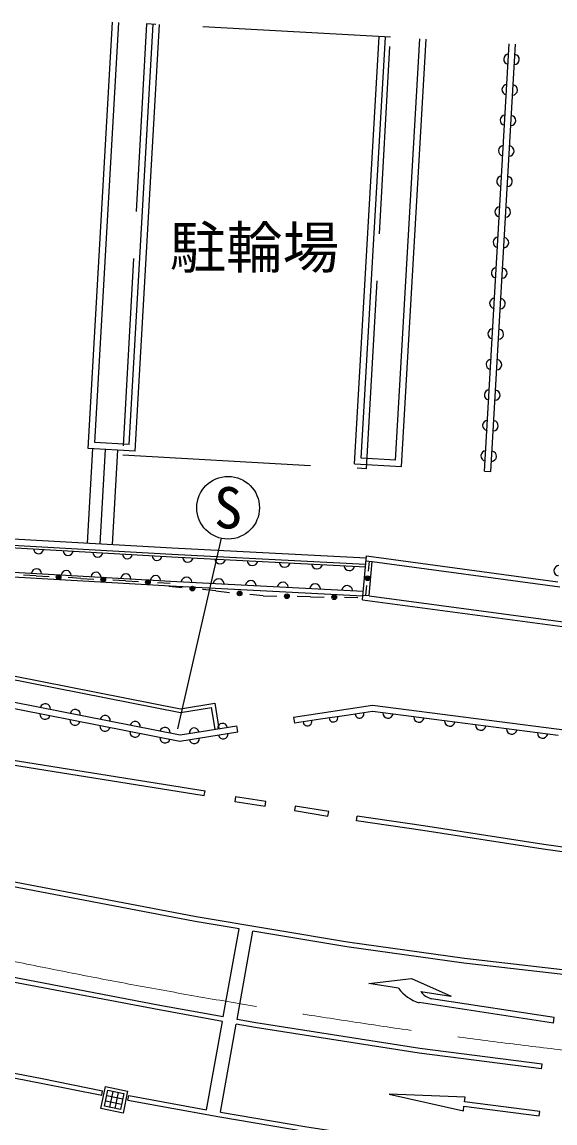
# Model space of a CAD drawing. Units: millimetres, scale not verified. Extents: x 40000 to 680000, y 20000 to 380000.
# Drawn here: x 99699 to 116711, y 268357 to 303520 of the extents above; entities that cross this region are included whole.
import ezdxf
from ezdxf.enums import TextEntityAlignment as Align

# ---------------------------------------------------------------- set-up
doc = ezdxf.new("R2010")
doc.units = ezdxf.units.MM
doc.header["$LTSCALE"] = 1000
doc.linetypes.add('CHAIN', pattern=[18.5, 12, -1.5, 3.5, -1.5])
doc.linetypes.add('DASHED', pattern=[7.5, 6, -1.5])
for name, color, linetype, lineweight in [('M-BGD', 7, 'Continuous', 25), ('M-BGD-EXST', 7, 'Continuous', 25), ('M-BMK', 2, 'CHAIN', 13), ('M-BMK-HTXT', 7, 'Continuous', 13), ('M-STR-STRC', 7, 'Continuous', 25)]:
    doc.layers.add(name, color=color, linetype=linetype, lineweight=lineweight)
doc.styles.add('ＭＳ ゴシック', font='')
doc.styles.get('ＭＳ ゴシック').set_extended_font_data('MS Gothic')

msp = doc.modelspace()

# ---------------------------------------------------------------- linework, layer by layer
at = {"layer": 'M-BGD'}
for p, q in [((101809, 289902), (102592, 303520)), ((102020, 290091), (102792, 303509)), ((103119, 290028), (103890, 303449)), ((103307, 289816), (104090, 303438)), ((110313, 289406), (111098, 303051)), ((110524, 289594), (111297, 303040)), ((111623, 289531), (112396, 302979)), ((111811, 289320), (112595, 302968)), ((114467, 289174), (115252, 302822)), ((114667, 289163), (115452, 302811)), ((101789, 286878), (101963, 289894)), ((103307, 289816), (101809, 289902)), ((103119, 290028), (102020, 290091)), ((102189, 286855), (102362, 289871)), ((102588, 286832), (102761, 289848)), ((110313, 289406), (111811, 289320)), ((111623, 289531), (110524, 289594)), ((114467, 289174), (114667, 289163)), ((110566, 285070), (110690, 286466)), ((110676, 286306), (110875, 286288)), ((110690, 286466), (116807, 285645)), ((110776, 286297), (110748, 285986)), ((110778, 285201), (110875, 286288)), ((110875, 286289), (116871, 285485)), ((100154, 285833), (99747, 285857)), ((100154, 285833), (100562, 285810)), ((101580, 285752), (101173, 285776)), ((101580, 285752), (101988, 285729)), ((103006, 285671), (102599, 285694)), ((103006, 285671), (103413, 285648)), ((104432, 285590), (104025, 285613)), ((104436, 285665), (110590, 285345)), ((104382, 285501), (104813, 285457)), ((105889, 285349), (105459, 285392)), ((105889, 285349), (106320, 285305)), ((107397, 285196), (106966, 285240)), ((107397, 285196), (107829, 285187)), ((108909, 285165), (108477, 285174)), ((110579, 285219), (110778, 285201)), ((110679, 285210), (110706, 285521)), ((110778, 285193), (117291, 284319)), ((108909, 285165), (109341, 285156)), ((110421, 285133), (109989, 285142)), ((110566, 285070), (117271, 284170)), ((105849, 281762), (105980, 280953)), ((108365, 281322), (110884, 281702)), ((110884, 281702), (125743, 279776)), ((105862, 280934), (105749, 281625)), ((108365, 281322), (108395, 281125)), ((110056, 281375), (109225, 281250)), ((110886, 281500), (110056, 281375)), ((111873, 281372), (110886, 281500)), ((112860, 281244), (111873, 281372)), ((106585, 280849), (106553, 281046)), ((109225, 281250), (108395, 281125)), ((113847, 281116), (112860, 281244)), ((114835, 280988), (113847, 281116)), ((115822, 280860), (114835, 280988)), ((116809, 280732), (115822, 280860)), ((102336, 268893), (102439, 269401)), ((102439, 269401), (102948, 269297)), ((102505, 268858), (102609, 269367)), ((102370, 269062), (102878, 268959)), ((102405, 269232), (102913, 269128)), ((102674, 268824), (102778, 269332)), ((102948, 269297), (102844, 268789)), ((102844, 268789), (102336, 268893))]:
    msp.add_line(p, q, dxfattribs=at)
at = {"layer": 'M-BGD', "linetype": 'DASHED'}
for p, q in [((103672, 303461), (102912, 289692)), ((111460, 303031), (103672, 303461)), ((110700, 289262), (111460, 303031)), ((102912, 289692), (110700, 289262))]:
    msp.add_line(p, q, dxfattribs=at)
at = {"layer": 'M-BGD'}
for points in [[(89276, 288497), (92759, 287790), (96010, 287206), (104494, 286724), (110685, 286402)], [(88711, 288326), (92707, 287515), (95977, 286927), (104479, 286444), (110660, 286123)], [(89251, 288298), (92722, 287594), (95987, 287007), (104483, 286524), (110667, 286203)], [(89360, 287398), (92560, 286749), (95886, 286151), (104436, 285665)], [(89471, 287223), (92532, 286602), (95868, 286002), (104428, 285515), (110577, 285196)], [(89621, 284573), (104757, 281584), (105849, 281762)], [(89598, 284455), (104755, 281462), (105749, 281625)], [(89462, 283768), (104743, 280751), (106553, 281046)], [(89424, 283572), (104739, 280548), (106585, 280849)]]:
    msp.add_lwpolyline(points, dxfattribs=at)
msp.add_lwpolyline([(102218, 268815), (102361, 269519), (103066, 269375), (102922, 268671)], close=True, dxfattribs=at)
for centre, radius in [((100867, 285793), 75), ((100867, 285793), 49.5), ((100867, 285793), 24.5), ((102293, 285712), 75), ((102293, 285712), 49.5), ((102293, 285712), 24.5), ((103719, 285631), 75), ((103719, 285631), 49.5), ((103719, 285631), 24.5), ((110727, 285754), 75), ((110727, 285754), 49.5), ((110727, 285754), 24.5), ((105136, 285425), 75), ((105136, 285425), 49.5), ((105136, 285425), 24.5), ((106643, 285272), 75), ((106643, 285272), 49.5), ((106643, 285272), 24.5), ((108153, 285180), 75), ((108153, 285180), 49.5), ((108153, 285180), 24.5), ((109665, 285149), 75), ((109665, 285149), 49.5), ((109665, 285149), 24.5)]:
    msp.add_circle(centre, radius, dxfattribs=at)
for centre, radius, start, end in [((115237, 302333), 163, 91.3744, 262.0449), ((115410, 302324), 163, 271.3764, 82.0434), ((115181, 301359), 163, 91.3744, 262.0449), ((115354, 301349), 163, 271.3764, 82.0434), ((115125, 300384), 163, 91.3744, 262.0449), ((115298, 300374), 163, 271.3753, 82.0443), ((115069, 299409), 163, 91.3744, 262.0449), ((115242, 299399), 163, 271.3764, 82.0434), ((115013, 298434), 163, 91.3744, 262.0449), ((115186, 298425), 163, 271.3761, 82.0437), ((114957, 297459), 163, 91.3742, 262.0451), ((115130, 297450), 163, 271.3764, 82.0434), ((114901, 296485), 163, 91.3742, 262.0451), ((115074, 296475), 163, 271.3764, 82.0434), ((114845, 295510), 163, 91.3731, 262.0477), ((115018, 295500), 163, 271.377, 82.0443), ((114789, 294535), 163, 91.3731, 262.0477), ((114962, 294525), 163, 271.3764, 82.0434), ((114733, 293560), 163, 91.375, 262.0458), ((114906, 293550), 163, 271.3761, 82.0437), ((114677, 292585), 163, 91.375, 262.0458), ((114850, 292576), 163, 271.3764, 82.0434), ((114621, 291611), 163, 91.3761, 262.0449), ((114794, 291601), 163, 271.3761, 82.0437), ((114565, 290636), 163, 91.3761, 262.0449), ((114738, 290626), 163, 271.3764, 82.0434), ((114509, 289661), 163, 91.3761, 262.0449), ((114682, 289651), 163, 271.3764, 82.0434), ((100228, 286694), 158, 179.6076, 353.8841), ((101173, 286640), 158, 179.6076, 353.8841), ((102118, 286586), 158, 179.6059, 353.884), ((103062, 286532), 158, 179.6088, 353.8832), ((104007, 286479), 158, 179.6076, 353.8841), ((104995, 286441), 174, 184.8221, 349.2304), ((106025, 286387), 174, 184.8202, 349.2323), ((107055, 286334), 174, 184.8221, 349.2304), ((108085, 286280), 174, 184.8202, 349.2323), ((100160, 285899), 159, 359.9382, 173.5531), ((101110, 285845), 159, 359.9385, 173.5528), ((102061, 285791), 159, 359.9366, 173.5547), ((103011, 285737), 159, 359.9355, 173.5556), ((109116, 286227), 174, 184.8221, 349.2304), ((110146, 286173), 174, 184.8204, 349.2304), ((116846, 285995), 168, 92.989, 260.4308), ((103961, 285683), 159, 359.9364, 173.5549), ((104948, 285616), 173, 4.5738, 169.4788), ((105974, 285563), 173, 4.5724, 169.4786), ((106999, 285509), 173, 4.5722, 169.4804), ((108025, 285456), 173, 4.573, 169.4794), ((109051, 285403), 173, 4.5711, 169.4813), ((110076, 285349), 173, 4.573, 169.4794), ((100443, 281587), 163, 353.3224, 164.338), ((100434, 281411), 163, 173.4537, 344.2066), ((101398, 281399), 163, 353.3239, 164.3382), ((102353, 281210), 163, 353.3219, 164.3385), ((109642, 281303), 140, 184.6103, 12.5395), ((110472, 281428), 140, 184.6101, 12.5377), ((111382, 281453), 167, 178.3736, 346.8528), ((112369, 281325), 167, 178.3767, 346.8501), ((101392, 281222), 163, 173.4552, 344.2068), ((102349, 281033), 163, 173.4539, 344.2081), ((103308, 281021), 163, 353.3234, 164.3387), ((104263, 280833), 163, 353.3216, 164.3405), ((105196, 280822), 153, 10.3339, 188.1884), ((106101, 280970), 153, 10.3339, 188.1884), ((108811, 281178), 140, 184.6112, 12.5385), ((113356, 281197), 167, 178.3767, 346.8501), ((114343, 281069), 167, 178.3736, 346.8528), ((103306, 280844), 163, 173.4552, 344.2068), ((104263, 280655), 163, 173.4534, 344.2086), ((105200, 280629), 156, 191.4476, 7.0748), ((106123, 280780), 156, 191.4476, 7.0748), ((115330, 280941), 167, 178.3755, 346.8509), ((116317, 280813), 167, 178.3736, 346.8528)]:
    msp.add_arc(centre, radius, start, end, dxfattribs=at)
at = {"layer": 'M-BGD-EXST'}
msp.add_line((106055, 287031), (104659, 280946), dxfattribs=at)
msp.add_circle((106278, 288006), 1000, dxfattribs=at)
at = {"layer": 'M-BMK'}
msp.add_arc((141409, 477669), 208422, 257.24822, 274.53656, dxfattribs=at)
at = {"layer": 'M-STR-STRC'}
for p, q in [((105518, 278811), (105542, 278960)), ((107483, 278626), (106511, 278775)), ((109489, 278300), (108423, 278480)), ((110379, 278011), (110401, 278160)), ((106122, 271743), (106626, 274561)), ((106565, 271662), (107070, 274487)), ((110767, 272809), (112130, 272967)), ((112131, 272972), (113395, 272405)), ((111719, 272665), (110767, 272809)), ((112432, 272556), (113384, 272412)), ((116660, 271549), (112378, 272200)), ((112906, 272302), (112762, 272324)), ((116687, 271728), (112906, 272302)), ((105592, 268779), (106096, 271595)), ((106035, 268699), (106538, 271514)), ((116660, 271549), (116687, 271728)), ((116280, 270088), (116299, 270237)), ((102243, 269242), (102272, 269389)), ((103076, 269083), (103103, 269231)), ((103103, 269231), (105592, 268779)), ((113843, 269181), (111417, 269277)), ((111417, 269277), (113787, 268749)), ((113825, 269037), (113843, 269181)), ((116223, 268725), (113825, 269037)), ((113787, 268749), (113806, 268893)), ((113806, 268893), (116204, 268581)), ((116204, 268581), (116223, 268725))]:
    msp.add_line(p, q, dxfattribs=at)
for points in [[(88629, 281706), (93588, 280890), (99621, 279916), (105542, 278960)], [(88604, 281558), (93564, 280742), (99597, 279768), (105518, 278811)], [(106511, 278775), (106489, 278627), (107461, 278478), (107483, 278626)], [(175507, 272496), (168435, 271567), (162117, 270993), (157862, 270791), (153584, 270720), (149396, 270882), (145327, 271047), (141364, 271258), (136674, 271570), (132340, 271856), (124021, 272529), (119802, 272923), (113823, 273607), (110087, 274135), (105254, 274943), (88078, 278223)], [(108423, 278480), (108398, 278332), (109464, 278152), (109489, 278300)], [(125277, 276051), (120864, 276625), (116355, 277255), (112518, 277843), (110401, 278160)], [(106626, 274561), (105228, 274795), (88054, 278075)], [(125258, 275903), (120844, 276476), (116333, 277106), (112495, 277694), (110379, 278011)], [(106096, 271595), (104075, 271967), (99577, 272823), (87591, 275130)], [(106122, 271743), (104103, 272114), (99606, 272970), (87614, 275279)], [(119300, 272830), (113804, 273458), (110064, 273986), (107070, 274487)], [(87141, 272303), (88960, 271967), (89553, 271867), (95631, 270686), (100339, 269778), (102272, 269389)], [(87114, 272155), (88933, 271819), (89526, 271719), (95602, 270539), (100310, 269631), (102243, 269242)], [(116280, 270088), (112379, 270587), (107141, 271403), (106538, 271514)], [(116299, 270237), (112400, 270735), (107167, 271551), (106565, 271662)], [(106035, 268699), (108794, 268229), (112684, 267643), (115838, 267247), (119281, 266936), (124107, 266684), (128586, 266558), (134376, 266502), (139542, 266485), (144500, 266545), (149238, 266669), (154560, 266907), (159664, 267279), (164507, 267768), (169506, 268377), (174450, 269089), (178390, 269779)], [(103076, 269083), (106009, 268551), (108770, 268081), (112664, 267494), (115822, 267098), (119270, 266787), (124101, 266534), (128583, 266408), (134375, 266352), (139543, 266335), (144503, 266395), (149243, 266519), (154569, 266757), (159677, 267129), (164524, 267619), (169526, 268229), (174474, 268941), (178412, 269631)]]:
    msp.add_lwpolyline(points, dxfattribs=at)
for centre, radius, start, end in [((112702, 273358), 1203, 215.2009, 254.3961), ((112924, 272903), 602, 215.2002, 254.3964)]:
    msp.add_arc(centre, radius, start, end, dxfattribs=at)

# ---------------------------------------------------------------- texts
at = {"layer": 'M-BGD-EXST', "style": 'ＭＳ ゴシック'}
msp.add_text('S', height=1320, dxfattribs=at).set_placement((106278, 288006), align=Align.MIDDLE_CENTER)
at = {"layer": 'M-BMK-HTXT', "style": 'ＭＳ ゴシック'}
msp.add_text('駐輪場', height=1320, dxfattribs=at).set_placement((107118, 296318), align=Align.MIDDLE_CENTER)

doc.saveas('drawing.dxf')
